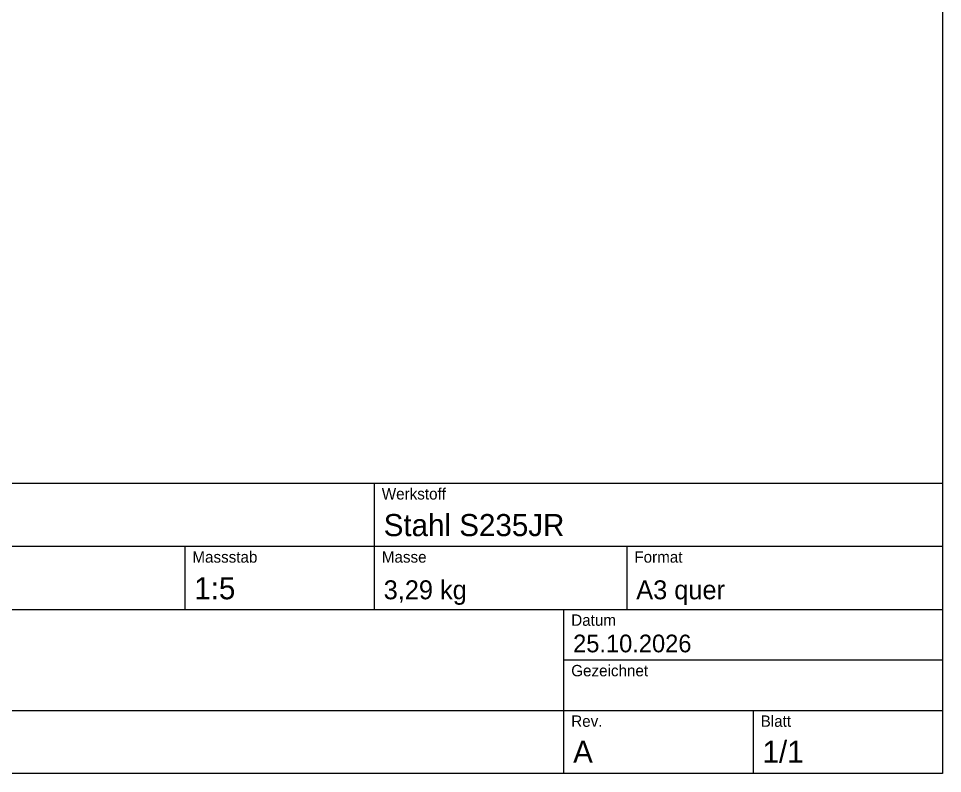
# Model space of a CAD drawing. Header units: millimetres. Extents: x 20 to 410, y 10 to 287.
# Drawn here: x 263.7 to 410, y 10 to 129.6 of the extents above; entities that cross this region are included whole.
import ezdxf

# ---------------------------------------------------------------- set-up
doc = ezdxf.new("R2010")
doc.units = ezdxf.units.MM
doc.layers.add('RAHMEN', color=7, linetype='CONTINUOUS')
doc.layers.add('TEXT', color=7, linetype='CONTINUOUS')

msp = doc.modelspace()

# ---------------------------------------------------------------- linework, layer by layer
at = {"layer": 'RAHMEN'}
for p, q in [((320, 56), (320, 46)), ((230, 46), (410, 46)), ((290, 46), (290, 36)), ((320, 46), (320, 36)), ((360, 46), (360, 36)), ((230, 36), (410, 36)), ((350, 36), (350, 10)), ((350, 28), (410, 28)), ((230, 20), (410, 20)), ((380, 20), (380, 10))]:
    msp.add_line(p, q, dxfattribs=at)
for points in [[(20, 287), (410, 287), (410, 10), (20, 10)], [(230, 56), (410, 56), (410, 10), (230, 10)]]:
    msp.add_lwpolyline(points, close=True, dxfattribs=at)

# ---------------------------------------------------------------- texts
at = {"layer": 'TEXT'}
for s, height, p in [('Werkstoff', 1.8, (321.2, 53.4)), ('Stahl S235JR', 3.5, (321.5, 47.6)), ('Massstab', 1.8, (291.2, 43.4)), ('Masse', 1.8, (321.2, 43.4)), ('Format', 1.8, (361.2, 43.4)), ('1:5', 3.5, (291.5, 37.6)), ('3,29 kg', 3, (321.5, 37.6)), ('A3 quer', 3, (361.5, 37.6)), ('Datum', 1.8, (351.2, 33.4)), ('25.10.2026', 2.8, (351.5, 29.2)), ('Gezeichnet', 1.8, (351.2, 25.4)), ('Rev.', 1.8, (351.2, 17.4)), ('Blatt', 1.8, (381.2, 17.4)), ('A', 3.5, (351.5, 11.7)), ('1/1', 3.5, (381.5, 11.7))]:
    msp.add_text(s, height=height, dxfattribs=at).set_placement(p)

doc.saveas('drawing.dxf')
